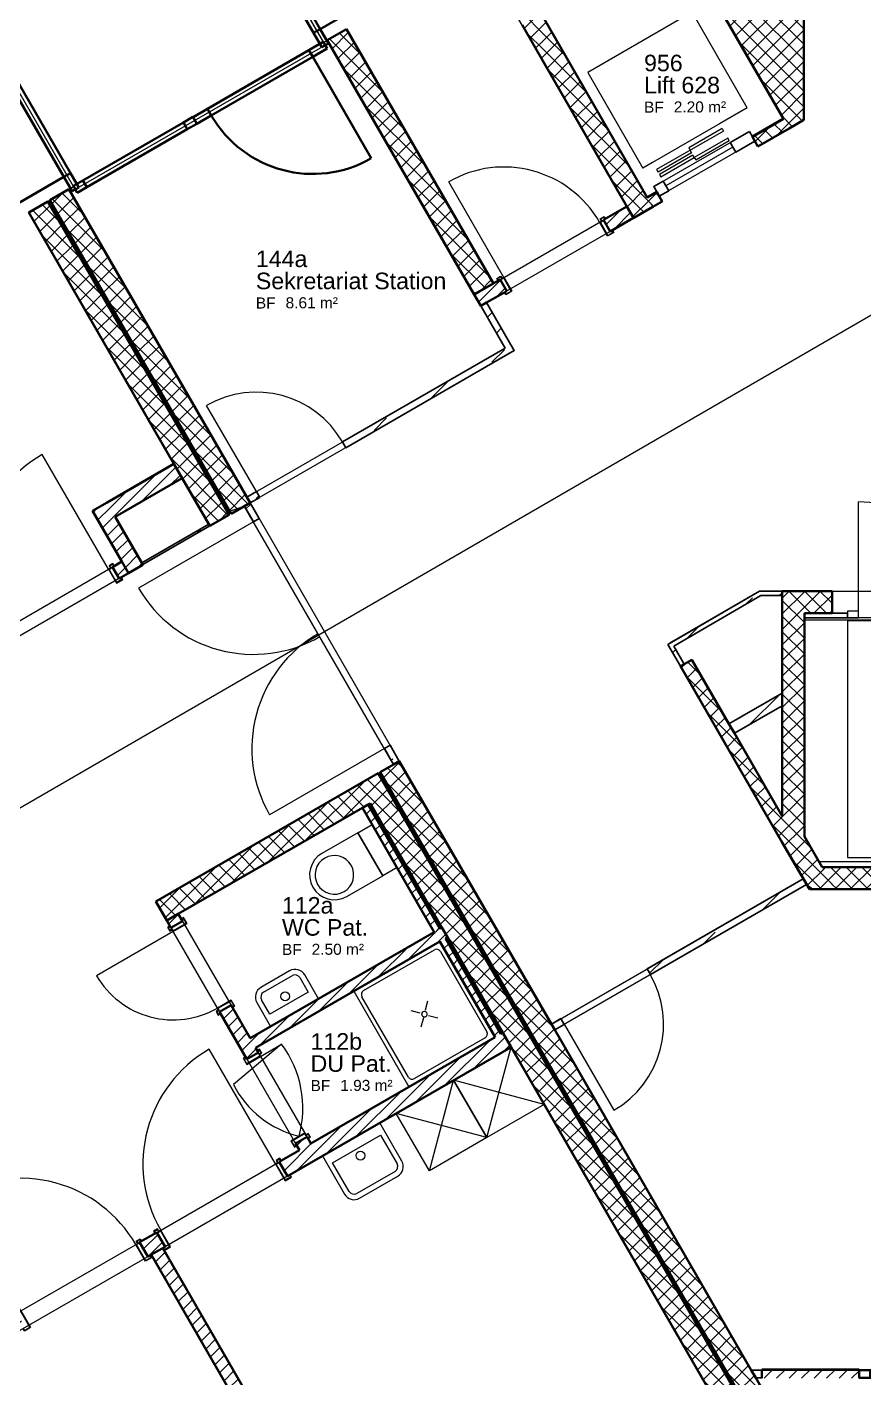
# Model space of a CAD drawing. Header units: centimetres. Extents: x -63 to 12757, y -227 to 7527.
# Drawn here: x 7471 to 8228, y 3940 to 5164 of the extents above; entities that cross this region are included whole.
import ezdxf

# ---------------------------------------------------------------- set-up
doc = ezdxf.new("R2010")
doc.units = ezdxf.units.CM
for name, color, linetype, lineweight in [('A----___H_HATCH', 252, 'Continuous', 9), ('A----___J_MARKEN', 252, 'Continuous', 15), ('A----___M_0', 7, 'Continuous', 9), ('A_E--___E_WAENDE', 7, 'Continuous', 35), ('A_E0-___E_DECKEN', 7, 'Continuous', 9), ('A_E5-___E_FENTUER', 252, 'Continuous', 9), ('A_I4-___E_SANITAER', 253, 'Continuous', 9), ('A_I6-___E_LIFTE', 7, 'Continuous', 9), ('A_M1-___E_TRENNWAENDE', 7, 'Continuous', 25), ('A_R--___E_AUSSTATTUNG', 253, 'Continuous', 9), ('A_Z20___E_RAUM', 255, 'Continuous', 9), ('A_Z21___T_RAUMTEXT', 7, 'Continuous', 15)]:
    doc.layers.add(name, color=color, linetype=linetype, lineweight=lineweight)
doc.styles.add('Arial_1', font='arial.ttf', dxfattribs={"height": 0.2})
doc.styles.add('Arial_2', font='arial.ttf', dxfattribs={"height": 10})
doc.styles.add('Arial_3', font='arial.ttf', dxfattribs={"height": 15})
pattern_1 = [(45, (0, 0), (-7.071068, 7.071068), []), (135, (0, 0), (-7.071068, -7.071068), [])]
pattern_2 = [(45, (0, 0), (-5.656854, 5.656854), [])]
pattern_3 = [(45, (0, 0), (-22.45064, 22.45064), []), (45, (22.45, 0), (-22.45064, 22.45064), [15.875, -7.937])]

# ---------------------------------------------------------------- blocks, each defined once
blk = doc.blocks.new('_Zargentür 1-flg - 120 x 210-2022588-033O')
at = {"layer": 'A_E5-___E_FENTUER'}
for p, q in [((-60, -3.3), (-60, 116.7)), ((-66, -0.8), (-62, -0.8)), ((-66, -3.3), (-66, -0.8)), ((-65.5, -3.3), (-66, -3.3)), ((-65.5, -1.3), (-65.5, -3.3)), ((-62.5, -1.3), (-65.5, -1.3)), ((-62.5, -3.8), (-62.5, -1.3)), ((-60.5, -3.8), (-62.5, -3.8)), ((-62, -0.8), (-62, -3.3)), ((-62, -3.3), (-60, -3.3)), ((-60.5, -20.3), (-60.5, -3.8)), ((-60, -3.3), (-60, -20.8)), ((60, -3.3), (62, -3.3)), ((60, -20.8), (60, -3.3)), ((60.5, -3.8), (60.5, -20.3)), ((62.5, -3.8), (60.5, -3.8)), ((62, -0.8), (66, -0.8)), ((62, -3.3), (62, -0.8)), ((62.5, -1.3), (62.5, -3.8)), ((65.5, -1.3), (62.5, -1.3)), ((65.5, -3.3), (65.5, -1.3)), ((66, -3.3), (65.5, -3.3)), ((66, -0.8), (66, -3.3)), ((-66.5, -18.3), (-66, -18.3)), ((-66.5, -20.8), (-66.5, -18.3)), ((-60, -20.8), (-66.5, -20.8)), ((-66, -18.3), (-66, -20.3)), ((-66, -20.3), (-60.5, -20.3)), ((66.5, -20.8), (60, -20.8)), ((60.5, -20.3), (66, -20.3)), ((66, -18.3), (66.5, -18.3)), ((66, -20.3), (66, -18.3)), ((66.5, -18.3), (66.5, -20.8))]:
    blk.add_line(p, q, dxfattribs=at)
blk.add_arc((-60, -3.3), 120, 360, 90, dxfattribs=at)
blk = doc.blocks.new('_Zargentür 1-flg - 120 x 210-2022589-033O')
at = {"layer": 'A_E5-___E_FENTUER'}
for p, q in [((-60, 20.8), (-66.5, 20.8)), ((-66.5, 20.8), (-66.5, 18.3)), ((-66.5, 18.3), (-66, 18.3)), ((-66, 18.3), (-66, 20.3)), ((-66, 20.3), (-60.5, 20.3)), ((-60.5, 20.3), (-60.5, 3.8)), ((-60, 3.3), (-60, 20.8)), ((60, 20.8), (60, 3.3)), ((66.5, 20.8), (60, 20.8)), ((60.5, 3.8), (60.5, 20.3)), ((60.5, 20.3), (66, 20.3)), ((66, 20.3), (66, 18.3)), ((66, 18.3), (66.5, 18.3)), ((66.5, 18.3), (66.5, 20.8)), ((-65.5, 3.3), (-66, 3.3)), ((-66, 3.3), (-66, 0.8)), ((-66, 0.8), (-62, 0.8)), ((-65.5, 1.3), (-65.5, 3.3)), ((-62.5, 1.3), (-65.5, 1.3)), ((-60.5, 3.8), (-62.5, 3.8)), ((-62.5, 3.8), (-62.5, 1.3)), ((-62, 0.8), (-62, 3.3)), ((-62, 3.3), (-60, 3.3)), ((-60, 3.3), (-60, -116.7)), ((60, 3.3), (62, 3.3)), ((62.5, 3.8), (60.5, 3.8)), ((62, 3.3), (62, 0.8)), ((62, 0.8), (66, 0.8)), ((62.5, 1.3), (62.5, 3.8)), ((65.5, 1.3), (62.5, 1.3)), ((66, 3.3), (65.5, 3.3)), ((65.5, 3.3), (65.5, 1.3)), ((66, 0.8), (66, 3.3))]:
    blk.add_line(p, q, dxfattribs=at)
blk.add_arc((-60, 3.3), 120, 270, 0, dxfattribs=at)
blk = doc.blocks.new('_Schwenktür 1-flg - 80 x 210-1933214-033O')
at = {"layer": 'A_E5-___E_FENTUER'}
for p, q in [((40, -17.2), (30.1, 38.8)), ((-40, 19.3), (-46.5, 19.3)), ((-46.5, 19.3), (-46.5, 16.8)), ((-46.5, 16.8), (-46, 16.8)), ((-46, 16.8), (-46, 18.8)), ((-46, 18.8), (-40.5, 18.8)), ((-40.5, 18.8), (-40.5, 5.3)), ((-40, 4.8), (-40, 19.3)), ((40, 19.3), (40, 4.8)), ((46.5, 19.3), (40, 19.3)), ((40.5, 5.3), (40.5, 18.8)), ((40.5, 18.8), (46, 18.8)), ((46, 18.8), (46, 16.8)), ((46, 16.8), (46.5, 16.8)), ((46.5, 16.8), (46.5, 19.3)), ((-45.5, 4.8), (-46, 4.8)), ((-46, 4.8), (-46, 2.3)), ((-46, 2.3), (-42, 2.3)), ((-45.5, 2.8), (-45.5, 4.8)), ((-42.5, 2.8), (-45.5, 2.8)), ((-40.5, 5.3), (-42.5, 5.3)), ((-42.5, 5.3), (-42.5, 2.8)), ((-42, 2.3), (-42, 4.8)), ((-42, 4.8), (-40, 4.8)), ((40, 4.8), (40, -17.2)), ((40, 4.8), (42, 4.8)), ((42.5, 5.3), (40.5, 5.3)), ((42, 4.8), (42, 2.3)), ((42, 2.3), (46, 2.3)), ((42.5, 2.8), (42.5, 5.3)), ((45.5, 2.8), (42.5, 2.8)), ((46, 4.8), (45.5, 4.8)), ((45.5, 4.8), (45.5, 2.8)), ((46, 2.3), (46, 4.8))]:
    blk.add_line(p, q, dxfattribs=at)
for centre, radius, start, end in [((25.6, -51.8), 90.7, 87.1617, 136.3703), ((28.8, 79), 96.9, 224.7613, 276.6586)]:
    blk.add_arc(centre, radius, start, end, dxfattribs=at)
blk = doc.blocks.new('_WC - mit Spülkasten-1642832-033O')
at = {"layer": 'A_I4-___E_SANITAER'}
for p, q in [((-9.9, 55.5), (-9.9, 18)), ((35.1, 18), (35.1, 55.5)), ((-9.9, 3), (-9.9, 18)), ((35.1, 18), (-9.9, 18)), ((-9.9, 18), (35.1, 18)), ((35.1, 18), (35.1, 3)), ((-9.9, 3), (35.1, 3))]:
    blk.add_line(p, q, dxfattribs=at)
for radius, start, end in [(22.5, 360, 180), (17.5, 90, 270), (17.5, 90, 270), (17.5, 270, 90), (17.5, 270, 90)]:
    blk.add_arc((12.6, 55.5), radius, start, end, dxfattribs=at)
blk = doc.blocks.new('_Waschbecken - 500 x 350-375688-033O')
at = {"layer": 'A_I4-___E_SANITAER'}
for p, q in [((27.6, 40), (-2.4, 40)), ((-12.4, 30), (-12.4, 5)), ((-7.4, 15), (-7.4, 30)), ((-7.4, 15), (-7.4, 30)), ((-2.4, 35), (27.6, 35)), ((-2.4, 35), (27.6, 35)), ((32.6, 30), (32.6, 15)), ((32.6, 30), (32.6, 15)), ((37.6, 5), (37.6, 30)), ((32.6, 15), (-7.4, 15)), ((32.6, 15), (-7.4, 15)), ((-12.4, 5), (37.6, 5))]:
    blk.add_line(p, q, dxfattribs=at)
blk.add_circle((12.6, 22), 4, dxfattribs=at)
for centre, radius, start, end in [((-2.4, 30), 10, 90, 180), ((-2.4, 30), 10, 90, 180), ((27.6, 30), 10, 360, 90), ((27.6, 30), 10, 360, 90), ((-2.4, 30), 5, 90, 180), ((-2.4, 30), 5, 90, 180), ((27.6, 30), 5, 0, 90), ((27.6, 30), 5, 0, 90)]:
    blk.add_arc(centre, radius, start, end, dxfattribs=at)
blk = doc.blocks.new('_Zargentür 1-flg - 80 x 210-2022519-033O')
at = {"layer": 'A_E5-___E_FENTUER'}
for p, q in [((-40, 19.3), (-46.5, 19.3)), ((-46.5, 19.3), (-46.5, 16.8)), ((-46.5, 16.8), (-46, 16.8)), ((-46, 16.8), (-46, 18.8)), ((-46, 18.8), (-40.5, 18.8)), ((-40.5, 18.8), (-40.5, 5.3)), ((-40, 4.8), (-40, 19.3)), ((40, 19.3), (40, 4.8)), ((46.5, 19.3), (40, 19.3)), ((40.5, 5.3), (40.5, 18.8)), ((40.5, 18.8), (46, 18.8)), ((46, 18.8), (46, 16.8)), ((46, 16.8), (46.5, 16.8)), ((46.5, 16.8), (46.5, 19.3)), ((-45.5, 4.8), (-46, 4.8)), ((-46, 4.8), (-46, 2.3)), ((-46, 2.3), (-42, 2.3)), ((-45.5, 2.8), (-45.5, 4.8)), ((-42.5, 2.8), (-45.5, 2.8)), ((-40.5, 5.3), (-42.5, 5.3)), ((-42.5, 5.3), (-42.5, 2.8)), ((-42, 2.3), (-42, 4.8)), ((-42, 4.8), (-40, 4.8)), ((-40, 4.8), (-40, -75.2)), ((40, 4.8), (42, 4.8)), ((42.5, 5.3), (40.5, 5.3)), ((42, 4.8), (42, 2.3)), ((42, 2.3), (46, 2.3)), ((42.5, 2.8), (42.5, 5.3)), ((45.5, 2.8), (42.5, 2.8)), ((46, 4.8), (45.5, 4.8)), ((45.5, 4.8), (45.5, 2.8)), ((46, 2.3), (46, 4.8))]:
    blk.add_line(p, q, dxfattribs=at)
blk.add_arc((-40, 4.8), 80, 270, 0, dxfattribs=at)
blk = doc.blocks.new('_Tür 1-flg - 120 x 210-1934691-033O')
at = {"layer": 'A_E5-___E_FENTUER'}
blk.add_line((-60, 2.94), (-60, 122.94), dxfattribs=at)
blk.add_arc((-60, 2.94), 120, 360, 90, dxfattribs=at)
blk = doc.blocks.new('_Tür 1-flg - 120 x 210-1934692-033O')
at = {"layer": 'A_E5-___E_FENTUER'}
blk.add_line((-60, -2.94), (-60, -122.94), dxfattribs=at)
blk.add_arc((-60, -2.94), 120, 270, 0, dxfattribs=at)
blk = doc.blocks.new('_Tür 1-flg - 90 x 210-1934451-033O')
at = {"layer": 'A_E5-___E_FENTUER'}
blk.add_line((-45, -2.94), (-45, -92.94), dxfattribs=at)
blk.add_arc((-45, -2.94), 90, 270, 0, dxfattribs=at)
blk = doc.blocks.new('_Zargentür 1-flg - 100 x 210-2022555-033O')
at = {"layer": 'A_E5-___E_FENTUER'}
for p, q in [((-50, -4.8), (-50, 95.2)), ((-56, -2.3), (-52, -2.3)), ((-56, -4.8), (-56, -2.3)), ((-55.5, -4.8), (-56, -4.8)), ((-55.5, -2.8), (-55.5, -4.8)), ((-52.5, -2.8), (-55.5, -2.8)), ((-52.5, -5.3), (-52.5, -2.8)), ((-50.5, -5.3), (-52.5, -5.3)), ((-52, -2.3), (-52, -4.8)), ((-52, -4.8), (-50, -4.8)), ((-50.5, -18.8), (-50.5, -5.3)), ((-50, -4.8), (-50, -19.3)), ((50, -4.8), (52, -4.8)), ((50, -19.3), (50, -4.8)), ((50.5, -5.3), (50.5, -18.8)), ((52.5, -5.3), (50.5, -5.3)), ((52, -2.3), (56, -2.3)), ((52, -4.8), (52, -2.3)), ((52.5, -2.8), (52.5, -5.3)), ((55.5, -2.8), (52.5, -2.8)), ((55.5, -4.8), (55.5, -2.8)), ((56, -4.8), (55.5, -4.8)), ((56, -2.3), (56, -4.8)), ((-56.5, -16.8), (-56, -16.8)), ((-56.5, -19.3), (-56.5, -16.8)), ((-50, -19.3), (-56.5, -19.3)), ((-56, -16.8), (-56, -18.8)), ((-56, -18.8), (-50.5, -18.8)), ((56.5, -19.3), (50, -19.3)), ((50.5, -18.8), (56, -18.8)), ((56, -16.8), (56.5, -16.8)), ((56, -18.8), (56, -16.8)), ((56.5, -16.8), (56.5, -19.3))]:
    blk.add_line(p, q, dxfattribs=at)
blk.add_arc((-50, -4.8), 100, 360, 90, dxfattribs=at)
blk = doc.blocks.new('_Tür 1-flg - 90 x 210-1934563-033O')
at = {"layer": 'A_E5-___E_FENTUER'}
blk.add_line((-45, 2.94), (-45, 92.94), dxfattribs=at)
blk.add_arc((-45, 2.94), 90, 360, 90, dxfattribs=at)
blk = doc.blocks.new('_Zargentür 1-flg - 120 x 210-2022513-033O')
at = {"layer": 'A_E5-___E_FENTUER'}
for p, q in [((-60, 19.3), (-66.5, 19.3)), ((-66.5, 19.3), (-66.5, 16.8)), ((-66.5, 16.8), (-66, 16.8)), ((-66, 16.8), (-66, 18.8)), ((-66, 18.8), (-60.5, 18.8)), ((-60.5, 18.8), (-60.5, 5.3)), ((-60, 4.8), (-60, 19.3)), ((60, 19.3), (60, 4.8)), ((66.5, 19.3), (60, 19.3)), ((60.5, 5.3), (60.5, 18.8)), ((60.5, 18.8), (66, 18.8)), ((66, 18.8), (66, 16.8)), ((66, 16.8), (66.5, 16.8)), ((66.5, 16.8), (66.5, 19.3)), ((-65.5, 4.8), (-66, 4.8)), ((-66, 4.8), (-66, 2.3)), ((-66, 2.3), (-62, 2.3)), ((-65.5, 2.8), (-65.5, 4.8)), ((-62.5, 2.8), (-65.5, 2.8)), ((-60.5, 5.3), (-62.5, 5.3)), ((-62.5, 5.3), (-62.5, 2.8)), ((-62, 2.3), (-62, 4.8)), ((-62, 4.8), (-60, 4.8)), ((-60, 4.8), (-60, -115.2)), ((60, 4.8), (62, 4.8)), ((62.5, 5.3), (60.5, 5.3)), ((62, 4.8), (62, 2.3)), ((62, 2.3), (66, 2.3)), ((62.5, 2.8), (62.5, 5.3)), ((65.5, 2.8), (62.5, 2.8)), ((66, 4.8), (65.5, 4.8)), ((65.5, 4.8), (65.5, 2.8)), ((66, 2.3), (66, 4.8))]:
    blk.add_line(p, q, dxfattribs=at)
blk.add_arc((-60, 4.8), 120, 270, 0, dxfattribs=at)
blk = doc.blocks.new('_Waschbecken - 600 x 500-V17-033O')
at = {"layer": 'A_I4-___E_SANITAER'}
for p, q in [((32.6, 57.5), (-7.4, 57.5)), ((-7.4, 52.5), (32.6, 52.5)), ((-7.4, 52.5), (32.6, 52.5)), ((-17.4, 47.5), (-17.4, 7.5)), ((-12.4, 17.5), (-12.4, 47.5)), ((-12.4, 17.5), (-12.4, 47.5)), ((37.6, 47.5), (37.6, 17.5)), ((37.6, 47.5), (37.6, 17.5)), ((42.6, 7.5), (42.6, 47.5)), ((37.6, 17.5), (-12.4, 17.5)), ((37.6, 17.5), (-12.4, 17.5)), ((-17.4, 7.5), (42.6, 7.5))]:
    blk.add_line(p, q, dxfattribs=at)
blk.add_circle((12.6, 24.5), 4, dxfattribs=at)
for centre, radius, start, end in [((-7.4, 47.5), 10, 90, 180), ((-7.4, 47.5), 10, 90, 180), ((-7.4, 47.5), 5, 90, 180), ((-7.4, 47.5), 5, 90, 180), ((32.6, 47.5), 10, 360, 90), ((32.6, 47.5), 10, 360, 90), ((32.6, 47.5), 5, 0, 90), ((32.6, 47.5), 5, 0, 90)]:
    blk.add_arc(centre, radius, start, end, dxfattribs=at)
blk = doc.blocks.new('_Dusche_ungleich2 - ungleich-V25-033O')
at = {"layer": 'A_I4-___E_SANITAER'}
for p, q in [((41.2, 48), (-48.8, 48)), ((-48.8, 48), (-48.8, -52)), ((-44.8, -44), (-44.8, 40)), ((-44.8, -44), (-44.8, 40)), ((-40.8, 44), (33.2, 44)), ((-40.8, 44), (33.2, 44)), ((37.2, 40), (37.2, -44)), ((37.2, 40), (37.2, -44)), ((41.2, -52), (41.2, 48)), ((-6.7, 0.8), (-12.7, 6.8)), ((-1, 0.8), (5, 6.8)), ((-6.3, -4.5), (-12.3, -10.5)), ((-1, -4.8), (5, -10.9)), ((33.2, -48), (-40.8, -48)), ((33.2, -48), (-40.8, -48)), ((-48.8, -52), (41.2, -52))]:
    blk.add_line(p, q, dxfattribs=at)
for centre, radius, start, end in [((-40.8, 40), 4, 90, 180), ((-40.8, 40), 4, 90, 180), ((33.2, 40), 4, 0, 90), ((33.2, 40), 4, 0, 90), ((-3.8, -2), 2.5, 0, 180), ((-3.8, -2), 2.5, 360, 180), ((-3.8, -2), 2.5, 180, 360), ((-3.8, -2), 2.5, 180, 360), ((-40.8, -44), 4, 180, 270), ((-40.8, -44), 4, 180, 270), ((33.2, -44), 4, 270, 0), ((33.2, -44), 4, 270, 0)]:
    blk.add_arc(centre, radius, start, end, dxfattribs=at)
blk = doc.blocks.new('A_Schräge_Lift 956 957 - A_Schräge_Lift 956 967-1009652-033O')
at = {"layer": 'A----___H_HATCH'}
h = blk.add_hatch(dxfattribs=at)
h.set_pattern_fill('FP_2', color=256, style=0, pattern_type=2)
h.set_pattern_definition(pattern_1)
h.paths.add_polyline_path([(8160.1, 5072.3), (8173.5, 5080), (8173.5, 5177.7), (8163, 5177.7), (8163, 5182.7), (8096.2, 5182.7), (8155.1, 5081)], flags=0)
at = {"layer": 'A_E--___E_WAENDE'}
for p, q in [((8096.2, 5182.7), (8155.1, 5081)), ((8163, 5182.7), (8158, 5182.7)), ((8163, 5177.7), (8163, 5182.7)), ((8173.5, 5177.7), (8163, 5177.7)), ((8173.5, 5080), (8173.5, 5177.7)), ((8160.1, 5072.3), (8173.5, 5080))]:
    blk.add_line(p, q, dxfattribs=at)
blk = doc.blocks.new('_Tür 1-flg - Rahmen - Unterlicht - _Tür 1-flg - Rahmen 15_30_55 - U 83cm-1412932-033O')
at = {"layer": 'A_E--___E_WAENDE'}
for p, q in [((-46.5, 3.5), (-61.5, 3.5)), ((-61.5, 3.5), (-61.5, -3.5)), ((-46.5, -3.5), (-46.5, 3.5)), ((-46.5, 3.5), (46.5, 3.5)), ((-46.5, 3.5), (46.5, 3.5)), ((-46.5, -3.5), (-46.5, 3.5)), ((-46.5, 3.5), (-46.5, -3.5)), ((61.5, 3.5), (46.5, 3.5)), ((46.5, 3.5), (46.5, -3.5)), ((46.5, -3.5), (46.5, 3.5)), ((46.5, -3.5), (46.5, 3.5)), ((61.5, -3.5), (61.5, 3.5)), ((-61.5, -3.5), (-46.5, -3.5)), ((-46.5, -3.5), (-46.5, -96.5)), ((46.5, -3.5), (-46.5, -3.5)), ((46.5, -3.5), (-46.5, -3.5)), ((46.5, -3.5), (61.5, -3.5))]:
    blk.add_line(p, q, dxfattribs=at)
blk.add_arc((-46.5, -3.5), 93, 270, 360, dxfattribs=at)
blk = doc.blocks.new('_Tür 1-flg - Rahmen - Unterlicht - _Tür 1-flg - Rahmen 15_30_55 - U 83cm-1412929-033O')
at = {"layer": 'A_E--___E_WAENDE'}
for p, q in [((-53, 3.5), (-53, 109.5)), ((-53, 3.5), (-68, 3.5)), ((-68, 3.5), (-68, -3.5)), ((-53, -3.5), (-53, 3.5)), ((-53, -3.5), (-53, 3.5)), ((-53, 3.5), (-53, -3.5)), ((-53, 3.5), (53, 3.5)), ((-53, 3.5), (53, 3.5)), ((68, 3.5), (53, 3.5)), ((53, 3.5), (53, -3.5)), ((53, -3.5), (53, 3.5)), ((53, -3.5), (53, 3.5)), ((68, -3.5), (68, 3.5)), ((-68, -3.5), (-53, -3.5)), ((53, -3.5), (-53, -3.5)), ((53, -3.5), (-53, -3.5)), ((53, -3.5), (68, -3.5))]:
    blk.add_line(p, q, dxfattribs=at)
blk.add_arc((-53, 3.5), 106, 0, 90, dxfattribs=at)
blk = doc.blocks.new('_Tür 1-flg - Rahmen - Unterlicht - _Tür 1-flg - Rahmen 15_30_55 - U 83cm-1412930-033O')
at = {"layer": 'A_E--___E_WAENDE'}
for p, q in [((-46.5, 3.5), (-46.5, 96.5)), ((-46.5, 3.5), (-61.5, 3.5)), ((-61.5, 3.5), (-61.5, -3.5)), ((-46.5, -3.5), (-46.5, 3.5)), ((-46.5, -3.5), (-46.5, 3.5)), ((-46.5, 3.5), (-46.5, -3.5)), ((-46.5, 3.5), (46.5, 3.5)), ((-46.5, 3.5), (46.5, 3.5)), ((61.5, 3.5), (46.5, 3.5)), ((46.5, 3.5), (46.5, -3.5)), ((46.5, -3.5), (46.5, 3.5)), ((46.5, -3.5), (46.5, 3.5)), ((61.5, -3.5), (61.5, 3.5)), ((-61.5, -3.5), (-46.5, -3.5)), ((46.5, -3.5), (-46.5, -3.5)), ((46.5, -3.5), (-46.5, -3.5)), ((46.5, -3.5), (61.5, -3.5))]:
    blk.add_line(p, q, dxfattribs=at)
blk.add_arc((-46.5, 3.5), 93, 0, 90, dxfattribs=at)
blk = doc.blocks.new('_Flügel 1-flg - Unterlicht - Rahmen 30_10_55cm - Höhe U 83cm-1412931-033O')
at = {"layer": 'A_E--___E_WAENDE'}
for p, q in [((-52.5, 3.5), (-62.5, 3.5)), ((-62.5, 3.5), (-62.5, -3.5)), ((-52.5, -3.5), (-52.5, 3.5)), ((-52.5, 3.5), (52.5, 3.5)), ((-52.5, 3.5), (52.5, 3.5)), ((-52.5, 3.5), (-52.5, -3.5)), ((-52.5, 3.5), (-52.5, -3.5)), ((62.5, 3.5), (52.5, 3.5)), ((52.5, 3.5), (52.5, -3.5)), ((52.5, 3.5), (52.5, -3.5)), ((52.5, 3.5), (52.5, -3.5)), ((62.5, -3.5), (62.5, 3.5)), ((-62.5, -3.5), (-52.5, -3.5)), ((52.5, -3.5), (-52.5, -3.5)), ((52.5, -3.5), (-52.5, -3.5)), ((52.5, -3.5), (62.5, -3.5))]:
    blk.add_line(p, q, dxfattribs=at)
blk = doc.blocks.new('_Schiebeür 1-flg - Rahmen - _Tür 1-flg - Rahmen 10_5-1438063-033O')
at = {"layer": 'A_E--___E_WAENDE'}
for p, q in [((-60, 3.5), (-70, 3.5)), ((-70, 3.5), (-70, -3.5)), ((-60, -3.5), (-60, 3.5)), ((-60, 3.5), (60, 3.5)), ((-60, -3.5), (-60, 3.5)), ((70, 3.5), (60, 3.5)), ((60, 3.5), (60, -3.5)), ((60, -3.5), (60, 3.5)), ((70, -3.5), (70, 3.5)), ((-70, -3.5), (-60, -3.5)), ((60, -3.5), (-60, -3.5)), ((-60, -9.5), (-48.4, -6.4)), ((-60, -9.5), (-48.4, -12.6)), ((50, -9.5), (-60, -9.5)), ((60, -3.5), (70, -3.5))]:
    blk.add_line(p, q, dxfattribs=at)
blk = doc.blocks.new('_Aufzug 2-flg - Versatz 10_29-446687-033O')
at = {"layer": 'A_I6-___E_LIFTE'}
for p, q in [((0, -17.8), (-35, -17.8)), ((-35, -17.8), (-35, -20.3)), ((-35, -20.3), (0, -20.3)), ((0, -20.3), (0, -17.8)), ((35, -20.3), (0, -20.3)), ((0, -20.3), (0, -22.8)), ((0, -22.8), (35, -22.8)), ((35, -22.8), (35, -20.3)), ((-64, -35.3), (-35, -35.3)), ((-64, -35.3), (-64, -135.2)), ((-35, -30.3), (-35, -27.8)), ((-35, -27.8), (35, -27.8)), ((-35, -30.3), (0, -30.3)), ((-35, -35.3), (35, -35.3)), ((0, -30.3), (0, -25.3)), ((0, -25.3), (35, -25.3)), ((35, -27.8), (35, -25.3)), ((35, -35.3), (45, -35.3)), ((45, -135.2), (45, -35.3)), ((-64, -135.2), (45, -135.2))]:
    blk.add_line(p, q, dxfattribs=at)
blk = doc.blocks.new('_Aufzug 1-flg - Dreh - _Aufzug 2-flg - Dreh-389712-033O')
at = {"layer": 'A_I6-___E_LIFTE'}
for p, q in [((-29, -6.8), (-29, 92.2)), ((-29, -6.8), (-39, -6.8)), ((-39, -6.8), (-39, -12.8)), ((-29, -12.8), (-29, -6.8)), ((80, -6.8), (70, -6.8)), ((70, -6.8), (70, -12.8)), ((80, -12.8), (80, -6.8)), ((-39, -12.8), (-29, -12.8)), ((-39, -15.3), (-38.9, -15.3)), ((-39, -15.3), (-39, -229.8)), ((-38.9, -15.3), (80, -15.3)), ((70, -12.8), (80, -12.8)), ((80, -15.3), (80.1, -15.3)), ((80.1, -229.8), (80.1, -15.3)), ((-39, -229.8), (80.1, -229.8))]:
    blk.add_line(p, q, dxfattribs=at)
blk.add_arc((-29, -6.8), 99, 360, 90, dxfattribs=at)
blk = doc.blocks.new('_Schrank - Hochschrank 60 x 60-2063835-033O')
at = {"layer": 'A_R--___E_AUSSTATTUNG'}
for p, q in [((-25.8, -27.7), (-25.8, 32.3)), ((-25.8, 32.3), (34.2, 32.3)), ((-25.8, -27.7), (34.2, 32.3)), ((-25.8, 32.3), (34.2, -27.7)), ((34.2, 32.3), (34.2, -27.7)), ((34.2, -27.7), (-25.8, -27.7))]:
    blk.add_line(p, q, dxfattribs=at)
blk = doc.blocks.new('_Beschriftung Räume - Nummer_ Name_ Fläche-157530-033O')
at = {"layer": 'A_Z21___T_RAUMTEXT', "insert": (-0.364, -0.522), "char_height": 0.2, "width": 0.44093, "attachment_point": 1, "style": 'Arial_1'}
blk.add_mtext('BF', dxfattribs=at)

msp = doc.modelspace()

# ---------------------------------------------------------------- hatches: boundary and pattern name
at = {"layer": 'A----___H_HATCH'}
h = msp.add_hatch(dxfattribs=at)
h.set_pattern_fill('FP_2', color=256, style=0, pattern_type=2)
h.set_pattern_definition(pattern_1)
h.paths.add_polyline_path([(7938.5, 5131.4), (7938.5, 5677.7), (7918.5, 5677.7), (7918.5, 5166)], flags=0)
h = msp.add_hatch(dxfattribs=at)
h.set_pattern_fill('FP_2', color=256, style=0, pattern_type=2)
h.set_pattern_definition(pattern_1)
h.paths.add_polyline_path([(8019.5, 4991.1), (8036.8, 5001.1), (7938.5, 5171.4), (7938.5, 5131.4), (8019.4, 4991.2)], flags=0)
h = msp.add_hatch(dxfattribs=at)
h.set_pattern_fill('FP_2', color=256, style=0, pattern_type=2)
h.set_pattern_definition(pattern_1)
h.paths.add_polyline_path([(7875.2, 4921.7), (7892.5, 4931.7), (7759.5, 5162.1), (7742.2, 5152.1), (7844.6, 4974.7)], flags=0)
h = msp.add_hatch(dxfattribs=at)
h.set_pattern_fill('FP_2', color=256, style=0, pattern_type=2)
h.set_pattern_definition(pattern_1)
h.paths.add_polyline_path([(8132, 5056), (8160.1, 5072.3), (8155.1, 5081), (8127, 5064.7), (8129.2, 5060.8)], flags=0)
h = msp.add_hatch(dxfattribs=at)
h.set_pattern_fill('FP_2', color=256, style=0, pattern_type=2)
h.set_pattern_definition(pattern_1)
h.paths.add_polyline_path([(7636, 4712.1), (7653.3, 4722.1), (7489.3, 5006.1), (7472, 4996.1), (7635, 4713.8)], flags=0)
h = msp.add_hatch(dxfattribs=at)
h.set_pattern_fill('FP_2', color=256, style=0, pattern_type=2)
h.set_pattern_definition(pattern_1)
h.paths.add_polyline_path([(7655.1, 4723), (7672.4, 4733), (7508.4, 5017.1), (7491.1, 5007.1), (7509.8, 4974.7)], flags=0)
h = msp.add_hatch(dxfattribs=at)
h.set_pattern_fill('FP_2', color=256, style=0, pattern_type=2)
h.set_pattern_definition(pattern_1)
h.paths.add_polyline_path([(8036.8, 5001.1), (8045.4, 5006), (8040.4, 5014.7), (8031.8, 5009.7)], flags=0)
h = msp.add_hatch(dxfattribs=at)
h.set_pattern_fill('FP_18', color=256, style=0, pattern_type=2)
h.set_pattern_definition(pattern_2)
h.paths.add_polyline_path([(7881.2, 4911.4), (7904.6, 4924.9), (7898.6, 4935.3), (7875.2, 4921.8)], flags=0)
h.paths.add_polyline_path([(7998.1, 4978.9), (8019.4, 4991.2), (8013.4, 5001.6), (7992.1, 4989.3)], flags=0)
h = msp.add_hatch(dxfattribs=at)
h.set_pattern_fill('FP_15', color=256, style=0, pattern_type=2)
h.set_pattern_definition(pattern_3)
h.paths.add_polyline_path([(7903.2, 4873.2), (7908.4, 4876.2), (7886.4, 4914.4), (7881.2, 4911.4)], flags=0)
h = msp.add_hatch(dxfattribs=at)
h.set_pattern_fill('FP_15', color=256, style=0, pattern_type=2)
h.set_pattern_definition(pattern_3)
h.paths.add_polyline_path([(7672.4, 4733), (7681.1, 4738), (7678.1, 4743.2), (7669.4, 4738.2)], flags=0)
h.paths.add_polyline_path([(7759, 4783), (7911.4, 4871), (7908.4, 4876.2), (7756, 4788.2)], flags=0)
h = msp.add_hatch(dxfattribs=at)
h.set_pattern_fill('FP_18', color=256, style=0, pattern_type=2)
h.set_pattern_definition(pattern_2)
h.paths.add_polyline_path([(7550.4, 4720.3), (7611, 4755.3), (7603.5, 4768.3), (7542.9, 4733.3)], flags=0)
h = msp.add_hatch(dxfattribs=at)
h.set_pattern_fill('FP_18', color=256, style=0, pattern_type=2)
h.set_pattern_definition(pattern_2)
h.paths.add_polyline_path([(7562.4, 4669.5), (7575.4, 4677.1), (7542.9, 4733.3), (7529.9, 4725.8), (7556.4, 4679.9)], flags=0)
h = msp.add_hatch(dxfattribs=at)
h.set_pattern_fill('FP_15', color=256, style=0, pattern_type=2)
h.set_pattern_definition(pattern_3)
h.paths.add_polyline_path([(7802.2, 4496.2), (7807.4, 4499.2), (7799.1, 4513.5), (7793.9, 4510.5)], flags=0)
h.paths.add_polyline_path([(7675.4, 4715.8), (7680.6, 4718.8), (7672.4, 4733), (7667.2, 4730)], flags=0)
h = msp.add_hatch(dxfattribs=at)
h.set_pattern_fill('FP_15', color=256, style=0, pattern_type=2)
h.set_pattern_definition(pattern_3)
h.paths.add_polyline_path([(7575.4, 4677.1), (7636, 4712.1), (7635, 4713.8), (7574.4, 4678.8)], flags=0)
h = msp.add_hatch(dxfattribs=at)
h.set_pattern_fill('FP_18', color=256, style=0, pattern_type=2)
h.set_pattern_definition(pattern_2)
h.paths.add_polyline_path([(7435.5, 4596.3), (7442.9, 4600.5), (7436.9, 4610.9), (7429.5, 4606.7)], flags=0)
h.paths.add_polyline_path([(7553.8, 4664.6), (7562.4, 4669.5), (7556.4, 4679.9), (7547.8, 4674.9)], flags=0)
h = msp.add_hatch(dxfattribs=at)
h.set_pattern_fill('FP_15', color=256, style=0, pattern_type=2)
h.set_pattern_definition(pattern_3)
h.paths.add_polyline_path([(8055.8, 4603.4), (8134.5, 4649), (8133.4, 4649), (8133.4, 4653), (8053.8, 4606.9)], flags=0)
h = msp.add_hatch(dxfattribs=at)
h.set_pattern_fill('FP_15', color=256, style=0, pattern_type=2)
h.set_pattern_definition(pattern_3)
h.paths.add_polyline_path([(8154, 4649), (8154, 4653), (8133.4, 4653), (8133.4, 4649), (8134.5, 4649)], flags=0)
h = msp.add_hatch(dxfattribs=at)
h.set_pattern_fill('FP_2', color=256, style=0, pattern_type=2)
h.set_pattern_definition(pattern_1)
h.paths.add_polyline_path([(8174, 4430.8), (8174, 4653), (8154, 4653), (8154, 4465.4), (8168.7, 4439.8)], flags=0)
h = msp.add_hatch(dxfattribs=at)
h.set_pattern_fill('FP_2', color=256, style=0, pattern_type=2)
h.set_pattern_definition(pattern_1)
h.paths.add_polyline_path([(8199, 4633), (8199, 4653), (8174, 4653), (8174, 4633)], flags=0)
h.paths.add_polyline_path([(8346, 4633), (8346, 4653), (8337, 4653), (8337, 4633)], flags=0)
h = msp.add_hatch(dxfattribs=at)
h.set_pattern_fill('FP_15', color=256, style=0, pattern_type=2)
h.set_pattern_definition(pattern_3)
h.paths.add_polyline_path([(8061.8, 4585), (8065.3, 4587), (8053.8, 4606.9), (8050.3, 4604.9)], flags=0)
h = msp.add_hatch(dxfattribs=at)
h.set_pattern_fill('FP_2', color=256, style=0, pattern_type=2)
h.set_pattern_definition(pattern_1)
h.paths.add_polyline_path([(8154, 4425.4), (8154, 4449.4), (8072.2, 4591), (8061.8, 4585), (8145.6, 4439.8)], flags=0)
h = msp.add_hatch(dxfattribs=at)
h.set_pattern_fill('FP_15', color=256, style=0, pattern_type=2)
h.set_pattern_definition(pattern_3)
h.paths.add_polyline_path([(8110.7, 4524.3), (8154, 4549.2), (8154, 4560.8), (8105.7, 4532.9)], flags=0)
h = msp.add_hatch(dxfattribs=at)
h.set_pattern_fill('FP_2', color=256, style=0, pattern_type=2)
h.set_pattern_definition(pattern_1)
h.paths.add_polyline_path([(8147.1, 3870.9), (8164.4, 3880.9), (7807.4, 4499.2), (7790.1, 4489.2), (8127.4, 3905)], flags=0)
h = msp.add_hatch(dxfattribs=at)
h.set_pattern_fill('FP_2', color=256, style=0, pattern_type=2)
h.set_pattern_definition(pattern_1)
h.paths.add_polyline_path([(7597, 4354.7), (7798.3, 4470.9), (7788.3, 4488.2), (7587, 4372)], flags=0)
h = msp.add_hatch(dxfattribs=at)
h.set_pattern_fill('FP_2', color=256, style=0, pattern_type=2)
h.set_pattern_definition(pattern_1)
h.paths.add_polyline_path([(8173.5, 3781.1), (8190.8, 3791.1), (7798.3, 4470.9), (7781, 4460.9), (8127.4, 3860.9)], flags=0)
h = msp.add_hatch(dxfattribs=at)
h.set_pattern_fill('FP_18', color=256, style=0, pattern_type=2)
h.set_pattern_definition(pattern_2)
h.paths.add_polyline_path([(7839.1, 4344.3), (7844.3, 4347.3), (7779.3, 4459.9), (7774.1, 4456.9), (7795.2, 4420.4)], flags=0)
h = msp.add_hatch(dxfattribs=at)
h.set_pattern_fill('FP_2', color=256, style=0, pattern_type=2)
h.set_pattern_definition(pattern_1)
h.paths.add_polyline_path([(8178.5, 4383), (8201.6, 4383), (8154, 4465.4), (8154, 4425.4)], flags=0)
h = msp.add_hatch(dxfattribs=at)
h.set_pattern_fill('FP_2', color=256, style=0, pattern_type=2)
h.set_pattern_definition(pattern_1)
h.paths.add_polyline_path([(8346, 4383), (8346, 4403), (8190, 4403), (8201.6, 4383)], flags=0)
h = msp.add_hatch(dxfattribs=at)
h.set_pattern_fill('FP_15', color=256, style=0, pattern_type=2)
h.set_pattern_definition(pattern_3)
h.paths.add_polyline_path([(7948, 4255.7), (7956.6, 4260.7), (7953.6, 4265.9), (7945, 4260.9)], flags=0)
h.paths.add_polyline_path([(8034.6, 4305.7), (8175.8, 4387.3), (8172.8, 4392.5), (8031.6, 4310.9)], flags=0)
h = msp.add_hatch(dxfattribs=at)
h.set_pattern_fill('FP_18', color=256, style=0, pattern_type=2)
h.set_pattern_definition(pattern_2)
h.paths.add_polyline_path([(7717, 4146.8), (7727.4, 4152.8), (7723.9, 4158.9), (7713.5, 4152.9)], flags=0)
h.paths.add_polyline_path([(7669.5, 4229.1), (7679.9, 4235.1), (7655.1, 4278), (7644.7, 4272), (7663.6, 4239.3)], flags=0)
h.paths.add_polyline_path([(7600.7, 4348.2), (7611.1, 4354.2), (7607.4, 4360.7), (7597, 4354.7)], flags=0)
h = msp.add_hatch(dxfattribs=at)
h.set_pattern_fill('FP_18', color=256, style=0, pattern_type=2)
h.set_pattern_definition(pattern_2)
h.paths.add_polyline_path([(7677.4, 4239.4), (7851, 4339.7), (7846, 4348.3), (7672.4, 4248.1)], flags=0)
h = msp.add_hatch(dxfattribs=at)
h.set_pattern_fill('FP_18', color=256, style=0, pattern_type=2)
h.set_pattern_definition(pattern_2)
h.paths.add_polyline_path([(7894.1, 4249), (7899.3, 4252), (7849.3, 4338.7), (7844.1, 4335.7), (7861.2, 4306.1)], flags=0)
h = msp.add_hatch(dxfattribs=at)
h.set_pattern_fill('FP_18', color=256, style=0, pattern_type=2)
h.set_pattern_definition(pattern_2)
h.paths.add_polyline_path([(7228.3, 3847.3), (7469, 3986.3), (7461.5, 3999.3), (7220.8, 3860.3)], flags=0)
h.paths.add_polyline_path([(7579.9, 4050.3), (7595.5, 4059.3), (7588, 4072.3), (7572.4, 4063.3)], flags=0)
h.paths.add_polyline_path([(7706.3, 4123.3), (7908.5, 4240.1), (7901, 4253), (7698.8, 4136.3)], flags=0)
h = msp.add_hatch(dxfattribs=at)
h.set_pattern_fill('FP_18', color=256, style=0, pattern_type=2)
h.set_pattern_definition(pattern_2)
h.paths.add_polyline_path([(7842.5, 3602.5), (7856.3, 3602.5), (7593.3, 4058.1), (7582.9, 4052.1), (7822.2, 3637.6)], flags=0)
h = msp.add_hatch(dxfattribs=at)
h.set_pattern_fill('FP_18', color=256, style=0, pattern_type=2)
h.set_pattern_definition(pattern_2)
h.paths.add_polyline_path([(8223.5, 3940.1), (8223.5, 3948.1), (8135.5, 3948.1), (8135.5, 3940.1)], flags=0)

# ---------------------------------------------------------------- linework, layer by layer
at = {"layer": 'A----___J_MARKEN'}
msp.add_line((246.8, 273.7), (11178.4, 6609.7), dxfattribs=at)
at = {"layer": 'A_E--___E_WAENDE'}
for p, q in [((7918.5, 5166), (7938.5, 5131.4)), ((8031.8, 5009.7), (7938.5, 5171.4)), ((7759.5, 5162.1), (7742.2, 5152.1)), ((7742.2, 5152.1), (7875.2, 4921.7)), ((7892.5, 4931.7), (7759.5, 5162.1)), ((7938.5, 5131.4), (8013.4, 5001.6)), ((8155.1, 5081), (8127, 5064.7)), ((8132, 5056), (8160.1, 5072.3)), ((8127, 5064.7), (8129.2, 5060.8)), ((8129.2, 5060.8), (8127, 5064.7)), ((8129.2, 5060.8), (8132, 5056)), ((7489.3, 5006.1), (7472, 4996.1)), ((7653.3, 4722.1), (7489.3, 5006.1)), ((7508.4, 5017.1), (7491.1, 5007.1)), ((7491.1, 5007.1), (7655.1, 4723)), ((7672.4, 4733), (7508.4, 5017.1)), ((8040.4, 5014.7), (8031.8, 5009.7)), ((8036.8, 5001.1), (8045.4, 5006)), ((8040.4, 5014.7), (8042.6, 5010.8)), ((8042.6, 5010.8), (8040.4, 5014.7)), ((8045.4, 5006), (8042.6, 5010.8)), ((7472, 4996.1), (7603.5, 4768.3)), ((8013.4, 5001.6), (7992.1, 4989.3)), ((8019.4, 4991.2), (8013.4, 5001.6)), ((8013.4, 5001.6), (8019.4, 4991.2)), ((8019.5, 4991.1), (8036.8, 5001.1)), ((7992.1, 4989.3), (7998.1, 4978.9)), ((7998.1, 4978.9), (8019.4, 4991.2)), ((8019.4, 4991.2), (8019.5, 4991.1)), ((7875.2, 4921.7), (7892.5, 4931.7)), ((7898.6, 4935.3), (7880.4, 4924.8)), ((7904.6, 4924.9), (7898.6, 4935.3)), ((7880.4, 4924.8), (7875.2, 4921.8)), ((7875.2, 4921.8), (7881.2, 4911.4)), ((7886.4, 4914.4), (7904.6, 4924.9)), ((7881.2, 4911.4), (7886.4, 4914.4)), ((7603.5, 4768.3), (7542.9, 4733.3)), ((7611, 4755.3), (7603.5, 4768.3)), ((7550.4, 4720.3), (7611, 4755.3)), ((7611, 4755.3), (7635, 4713.8)), ((7542.9, 4733.3), (7529.9, 4725.8)), ((7529.9, 4725.8), (7556.4, 4679.9)), ((7655.1, 4723), (7672.4, 4733)), ((7569.4, 4687.4), (7550.4, 4720.3)), ((7636, 4712.1), (7635, 4713.8)), ((7636, 4712.1), (7653.3, 4722.1)), ((7574.4, 4678.8), (7569.4, 4687.4)), ((7556.4, 4679.9), (7547.8, 4674.9)), ((7547.8, 4674.9), (7553.8, 4664.6)), ((7556.4, 4679.9), (7562.4, 4669.5)), ((7562.4, 4669.5), (7575.4, 4677)), ((7575.4, 4677.1), (7574.4, 4678.8)), ((7574.4, 4678.8), (7575.4, 4677.1)), ((7575.4, 4677), (7575.4, 4677.1)), ((7553.8, 4664.6), (7562.4, 4669.5)), ((8174, 4653), (8154, 4653)), ((8154, 4649), (8154, 4653)), ((8199, 4653), (8174, 4653)), ((8199, 4633), (8199, 4653)), ((8154, 4649), (8154, 4560.8)), ((8174, 4633), (8199, 4633)), ((8174, 4633), (8174, 4629)), ((8174, 4430.8), (8174, 4629)), ((8072.2, 4591), (8065.3, 4587)), ((8105.7, 4532.9), (8072.2, 4591)), ((8065.3, 4587), (8061.8, 4585)), ((8061.8, 4585), (8065.3, 4587)), ((8061.8, 4585), (8154, 4425.4)), ((8154, 4549.2), (8154, 4560.8)), ((8154, 4549.2), (8154, 4465.4)), ((8105.7, 4532.9), (8110.7, 4524.3)), ((8154, 4449.4), (8110.7, 4524.3)), ((7802.2, 4496.2), (7790.1, 4489.2)), ((7807.4, 4499.2), (7802.2, 4496.2)), ((7802.2, 4496.2), (7807.4, 4499.2)), ((7945, 4260.9), (7807.4, 4499.2)), ((7788.3, 4488.2), (7587, 4372)), ((7798.3, 4470.9), (7788.3, 4488.2)), ((7790.1, 4489.2), (8147.1, 3870.9)), ((8190.8, 3791.1), (7798.3, 4470.9)), ((7607.4, 4360.7), (7774.1, 4456.9)), ((7779.3, 4459.9), (7774.1, 4456.9)), ((7774.1, 4456.9), (7839.1, 4344.3)), ((7779.3, 4459.9), (7781, 4460.9)), ((7844.3, 4347.3), (7779.3, 4459.9)), ((7781, 4460.9), (7846, 4348.3)), ((8154, 4465.4), (8154, 4449.4)), ((8190, 4403), (8174, 4430.8)), ((8154, 4425.4), (8178.5, 4383)), ((8346, 4403), (8190, 4403)), ((8178.5, 4383), (8201.6, 4383)), ((8201.6, 4383), (8346, 4383)), ((7587, 4372), (7597, 4354.7)), ((7607.4, 4360.7), (7597, 4354.7)), ((7611.1, 4354.2), (7607.4, 4360.7)), ((7597, 4354.7), (7600.7, 4348.2)), ((7600.7, 4348.2), (7611.1, 4354.2)), ((7839.1, 4344.3), (7672.4, 4248.1)), ((7846, 4348.3), (7844.3, 4347.3)), ((7851, 4339.7), (7846, 4348.3)), ((7677.4, 4239.4), (7844.1, 4335.7)), ((7844.1, 4335.7), (7894.1, 4249)), ((7849.3, 4338.7), (7851, 4339.7)), ((7899.3, 4252), (7849.3, 4338.7)), ((7851, 4339.7), (7901, 4253)), ((7655.1, 4278), (7644.7, 4272)), ((7644.7, 4272), (7669.5, 4229.1)), ((7672.4, 4248.1), (7655.1, 4278)), ((7945, 4260.9), (7948, 4255.7)), ((7894.1, 4249), (7727.4, 4152.8)), ((7901, 4253), (7899.3, 4252)), ((7908.5, 4240.1), (7901, 4253)), ((8125.9, 3947.6), (7948, 4255.7)), ((7669.5, 4229.1), (7679.9, 4235.1)), ((7679.9, 4235.1), (7677.4, 4239.4)), ((7706.3, 4123.3), (7908.5, 4240.1)), ((7908.5, 4240.1), (8173.5, 3781.1)), ((7723.9, 4158.9), (7713.5, 4152.9)), ((7713.5, 4152.9), (7717, 4146.8)), ((7727.4, 4152.8), (7723.9, 4158.9)), ((7717, 4146.8), (7698.8, 4136.3)), ((7698.8, 4136.3), (7706.3, 4123.3)), ((7588, 4072.3), (7572.4, 4063.3)), ((7572.4, 4063.3), (7579.9, 4050.3)), ((7595.5, 4059.3), (7588, 4072.3)), ((7579.9, 4050.3), (7595.5, 4059.3)), ((7593.3, 4058.1), (7582.9, 4052.1)), ((7582.9, 4052.1), (7832.1, 3620.3)), ((7856.3, 3602.5), (7593.3, 4058.1)), ((8125.9, 3947.6), (8129.9, 3940.6)), ((8164.4, 3880.9), (8129.9, 3940.6)), ((8223.5, 3948.1), (8135.5, 3948.1)), ((8135.5, 3948.1), (8135.5, 3940.1)), ((8223.5, 3940.1), (8223.5, 3948.1))]:
    msp.add_line(p, q, dxfattribs=at)
at = {"layer": 'A_E0-___E_DECKEN'}
for p, q in [((8096.2, 5182.7), (8154.8, 5081.5)), ((8154.8, 5081.5), (8126.7, 5065.2)), ((8109.3, 5055.2), (8048.7, 5020.2)), ((8040.1, 5015.2), (8031.5, 5010.3)), ((8174, 4627), (8346, 4627)), ((8174, 4430.8), (8174, 4600.5)), ((8346, 4408), (8187.1, 4408))]:
    msp.add_line(p, q, dxfattribs=at)
at = {"layer": 'A_M1-___E_TRENNWAENDE'}
for p, q in [((8124.2, 5069.5), (8106.9, 5059.4)), ((8127, 5064.7), (8124.2, 5069.5)), ((8106.9, 5059.4), (8111.9, 5050.8)), ((8111.9, 5050.8), (8129.2, 5060.8)), ((8046.3, 5024.5), (8037.6, 5019.5)), ((8037.6, 5019.5), (8040.4, 5014.7)), ((8051.3, 5015.8), (8046.3, 5024.5)), ((8042.6, 5010.8), (8051.3, 5015.8)), ((7881.2, 4911.4), (7903.2, 4873.2)), ((7908.4, 4876.2), (7886.4, 4914.4)), ((7903.2, 4873.2), (7756, 4788.2)), ((7759, 4783), (7911.4, 4871)), ((7911.4, 4871), (7908.4, 4876.2)), ((7756, 4788.2), (7759, 4783)), ((7678.1, 4743.2), (7669.4, 4738.2)), ((7669.4, 4738.2), (7672.4, 4733)), ((7672.4, 4733), (7681.1, 4738)), ((7681.1, 4738), (7678.1, 4743.2)), ((7672.4, 4733), (7667.2, 4730)), ((7667.2, 4730), (7675.4, 4715.8)), ((7680.6, 4718.8), (7672.4, 4733)), ((7635, 4713.8), (7574.4, 4678.8)), ((7575.4, 4677.1), (7636, 4712.1)), ((7675.4, 4715.8), (7680.6, 4718.8)), ((8133.4, 4653), (8053.8, 4606.9)), ((8154, 4653), (8133.4, 4653)), ((8055.8, 4603.4), (8134.5, 4649)), ((8134.5, 4649), (8154, 4649)), ((8213, 4633), (8174, 4633)), ((8174, 4629), (8213, 4629)), ((8213, 4629), (8213, 4633)), ((8053.8, 4606.9), (8050.3, 4604.9)), ((8050.3, 4604.9), (8061.8, 4585)), ((8065.3, 4587), (8055.8, 4603.4)), ((8154, 4560.8), (8105.7, 4532.9)), ((8110.7, 4524.3), (8154, 4549.2)), ((7799.1, 4513.5), (7793.9, 4510.5)), ((7793.9, 4510.5), (7802.2, 4496.2)), ((7807.4, 4499.2), (7799.1, 4513.5)), ((8172.8, 4392.5), (8031.6, 4310.9)), ((8034.6, 4305.7), (8175.8, 4387.3)), ((8175.8, 4387.3), (8172.8, 4392.5)), ((8031.6, 4310.9), (8034.6, 4305.7)), ((7953.6, 4265.9), (7945, 4260.9)), ((7948, 4255.7), (7956.6, 4260.7)), ((7956.6, 4260.7), (7953.6, 4265.9)), ((8135.5, 3947.6), (8125.9, 3947.6)), ((8129.9, 3940.6), (8135.5, 3940.6)), ((8135.5, 3940.6), (8135.5, 3947.6))]:
    msp.add_line(p, q, dxfattribs=at)
at = {"layer": 'A_Z20___E_RAUM', "flags": 128}
for points in [[(7767.9, 5147.6), (7892.5, 4931.8), (8013.4, 5001.6), (7919.8, 5163.7), (7793, 5383.3), (7918.5, 5455.7), (7918.5, 5519.7), (7731, 5519.7), (7597.5, 5519.7), (7597.5, 5442.8), (7699.5, 5266.1), (7678.7, 5254), (7738.7, 5150.1), (7759.5, 5162.1)], [(7938.5, 5182.7), (7938.5, 5171.4), (8031.8, 5009.7), (8040.4, 5014.7), (8037.6, 5019.5), (8124.2, 5069.5), (8127, 5064.7), (8155.1, 5081), (8096.2, 5182.7)], [(7105.5, 5012), (7125, 4978.2), (7116.7, 4973.5), (7116.8, 4973.4), (7125, 4978.2), (7133.7, 4963.1), (7125.5, 4958.3), (7133.5, 4944.4), (7349.8, 4569.8), (7425.5, 4613.6), (7429.5, 4606.7), (7556.4, 4679.9), (7554.2, 4683.7), (7529.9, 4725.8), (7603.5, 4768.3), (7472, 4996.1), (7491.1, 5007.1), (7491.1, 5007.1), (7512.7, 5019.6), (7457.7, 5114.9), (7452.7, 5123.5), (7412, 5100), (7373.5, 5166.7)], [(7509.9, 5014.5), (7669.4, 4738.2), (7669.5, 4738.3), (7903.2, 4873.2), (7878.2, 4916.6), (7875.2, 4921.7), (7875.1, 4921.9), (7743.7, 5149.5)], [(8346, 4403), (8346, 4629), (8174, 4629), (8174, 4560.8), (8174, 4430.8), (8176.1, 4427.1), (8190, 4403), (8344, 4403)], [(7774.1, 4456.9), (7607.4, 4360.7), (7672.4, 4248.1), (7839.1, 4344.3)], [(7948, 4255.7), (8125.9, 3947.6), (8198, 3947.6), (8236.8, 3947.6), (8523.4, 3947.6), (8523.4, 4383), (8356, 4383), (8344, 4383), (8184.2, 4383), (8181.4, 4383), (8175.8, 4387.3)], [(7677.4, 4239.4), (7727.4, 4152.8), (7894.1, 4249), (7844.1, 4335.7)], [(7856.3, 3602.5), (8122.8, 3602.5), (8122.8, 3751.8), (8173.5, 3781.1), (7908.5, 4240.1), (7904.2, 4237.6), (7729.7, 4136.8), (7593.3, 4058), (7837.3, 3635.3)], [(7537, 3413.6), (7573.5, 3434.7), (7832.1, 3434.7), (7832.1, 3572.5), (7832.1, 3620.3), (7582.9, 4052), (7443.9, 3971.8), (7272, 3872.6)]]:
    msp.add_lwpolyline(points, close=True, dxfattribs=at)
for points in [[(8173.5, 5185.7), (8173.5, 5080), (8160.1, 5072.3), (8160.1, 5072.3), (8132, 5056), (8129.2, 5060.8), (8042.6, 5010.8), (8045.4, 5006), (8028.1, 4996.1), (8028.1, 4996.2), (7898.6, 4921.5), (7886.4, 4914.4), (7911.4, 4871), (7672.4, 4733), (7807.4, 4499.2), (7807.4, 4499.2), (7812.4, 4490.6), (7945, 4260.9), (8172.9, 4392.5), (8158.8, 4417.1), (8158.8, 4417.1), (8097.8, 4522.6), (8061.8, 4585), (8050.3, 4604.9), (8133.4, 4653), (8164, 4653), (8341, 4653)], [(7790.1, 4489.2), (7802.2, 4496.2), (7667.3, 4729.9), (7667.2, 4730), (7651.8, 4724.6), (7653.3, 4722.1), (7582.1, 4681), (7568.9, 4673.3), (7568.9, 4673.3), (7435.5, 4596.3)], [(7439, 3986.3), (7580.6, 4068), (7717, 4146.8), (7664.5, 4237.8), (7587, 4372), (7766.7, 4475.7), (7790.1, 4489.2)]]:
    msp.add_lwpolyline(points, dxfattribs=at)

# ---------------------------------------------------------------- block references
at = {"layer": 'A----___M_0', "rotation": 210.0046330673061}
msp.add_blockref('_Aufzug 2-flg - Versatz 10_29-446687-033O', (8084.5, 5028.3), dxfattribs=at)
at = {"layer": 'A----___M_0'}
msp.add_blockref('_Aufzug 1-flg - Dreh - _Aufzug 2-flg - Dreh-389712-033O', (8252, 4641.7), dxfattribs=at)
at = {"layer": 'A_E--___E_WAENDE'}
for name, p, rotation in [('_Tür 1-flg - Rahmen - Unterlicht - _Tür 1-flg - Rahmen 15_30_55 - U 83cm-1412932-033O', (7709.5, 5200.8), 119.9999401780569), ('_Tür 1-flg - Rahmen - Unterlicht - _Tür 1-flg - Rahmen 15_30_55 - U 83cm-1412929-033O', (7681.4, 5113.5), 210.0000107132196), ('_Tür 1-flg - Rahmen - Unterlicht - _Tür 1-flg - Rahmen 15_30_55 - U 83cm-1412930-033O', (7483.5, 5070.3), 119.9998950315016), ('_Flügel 1-flg - Unterlicht - Rahmen 30_10_55cm - Höhe U 83cm-1412931-033O', (7568.3, 5048.3), 210.0000107132196), ('_Schiebeür 1-flg - Rahmen - _Tür 1-flg - Rahmen 10_5-1438063-033O', (8293.5, 3944.1), 180)]:
    msp.add_blockref(name, p, dxfattribs=dict(at, rotation=rotation))
msp.add_blockref('A_Schräge_Lift 956 957 - A_Schräge_Lift 956 967-1009652-033O', (0, 0), dxfattribs=at)
at = {"layer": 'A_E5-___E_FENTUER'}
for name, p, rotation in [('_Zargentür 1-flg - 100 x 210-2022555-033O', (7943, 4966.4), 30.00072778083197), ('_Tür 1-flg - 90 x 210-1934563-033O', (7718.5, 4763.2), 29.99992520307514), ('_Zargentür 1-flg - 120 x 210-2022513-033O', (7489.9, 4647.1), 210.0002488126367), ('_Tür 1-flg - 120 x 210-1934692-033O', (7708, 4665.3), 300.0028750665115), ('_Tür 1-flg - 120 x 210-1934691-033O', (7766.5, 4564), 120.0028750665115), ('_Zargentür 1-flg - 80 x 210-2022519-033O', (7618.6, 4307.7), 300.000078664852), ('_Tür 1-flg - 90 x 210-1934451-033O', (7994.1, 4285.8), 30.0000372447994), ('_Schwenktür 1-flg - 80 x 210-1933214-033O', (7706, 4199.4), 120.000078664852), ('_Zargentür 1-flg - 120 x 210-2022589-033O', (7641.8, 4107.1), 210.000371801414), ('_Zargentür 1-flg - 120 x 210-2022588-033O', (7515.3, 4034.1), 30.000371801414)]:
    msp.add_blockref(name, p, dxfattribs=dict(at, rotation=rotation))
at = {"layer": 'A_I4-___E_SANITAER'}
for name, p, rotation in [('_WC - mit Spülkasten-1642832-033O', (7803, 4412.9), 120.0000786648562), ('_Dusche_ungleich2 - ungleich-V25-033O', (7832.4, 4273.5), 30.0000786648522), ('_Waschbecken - 500 x 350-375688-033O', (7704.2, 4260.7), 30.00007866485226), ('_Waschbecken - 600 x 500-V17-033O', (7770.9, 4169.3), 210.000371801414)]:
    msp.add_blockref(name, p, dxfattribs=dict(at, rotation=rotation))
at = {"layer": 'A_R--___E_AUSSTATTUNG', "rotation": 120.0000534884419}
for p in [(7901.6, 4196.6), (7849.7, 4166.6)]:
    msp.add_blockref('_Schrank - Hochschrank 60 x 60-2063835-033O', p, dxfattribs=at)
at = {"layer": 'A_Z21___T_RAUMTEXT', "xscale": 49.99999999999998, "yscale": 49.99999999999998, "zscale": 49.99999999999998}
for p in [(8047.1, 5122.6), (7695.8, 4945.2), (7719.4, 4359.6), (7745.3, 4236.3)]:
    msp.add_blockref('_Beschriftung Räume - Nummer_ Name_ Fläche-157530-033O', p, dxfattribs=at)

# ---------------------------------------------------------------- texts
at = {"layer": 'A_Z21___T_RAUMTEXT', "attachment_point": 1}
for s, insert, char_height, width, style in [('956', (8028.9, 5139), 15, 43.291, 'Arial_3'), ('Lift 628', (8028.9, 5119), 15, 84.979, 'Arial_3'), ('2.20 m²', (8055.8, 5096.7), 10, 58.523, 'Arial_2'), ('144a', (7677.6, 4961.6), 15, 57.721, 'Arial_3'), ('Sekretariat Station', (7677.6, 4941.6), 15, 212.848, 'Arial_3'), ('8.61 m²', (7704.5, 4919.3), 10, 58.523, 'Arial_2'), ('112a', (7701.2, 4376), 15, 57.721, 'Arial_3'), ('WC Pat.', (7701.2, 4356), 15, 97.405, 'Arial_3'), ('2.50 m²', (7728.1, 4333.7), 10, 58.523, 'Arial_2'), ('112b', (7727.1, 4252.7), 15, 57.721, 'Arial_3'), ('DU Pat.', (7727.1, 4232.7), 15, 90.19, 'Arial_3'), ('1.93 m²', (7754, 4210.4), 10, 58.523, 'Arial_2')]:
    msp.add_mtext(s, dxfattribs=dict(at, insert=insert, char_height=char_height, width=width, style=style))

doc.saveas('drawing.dxf')
